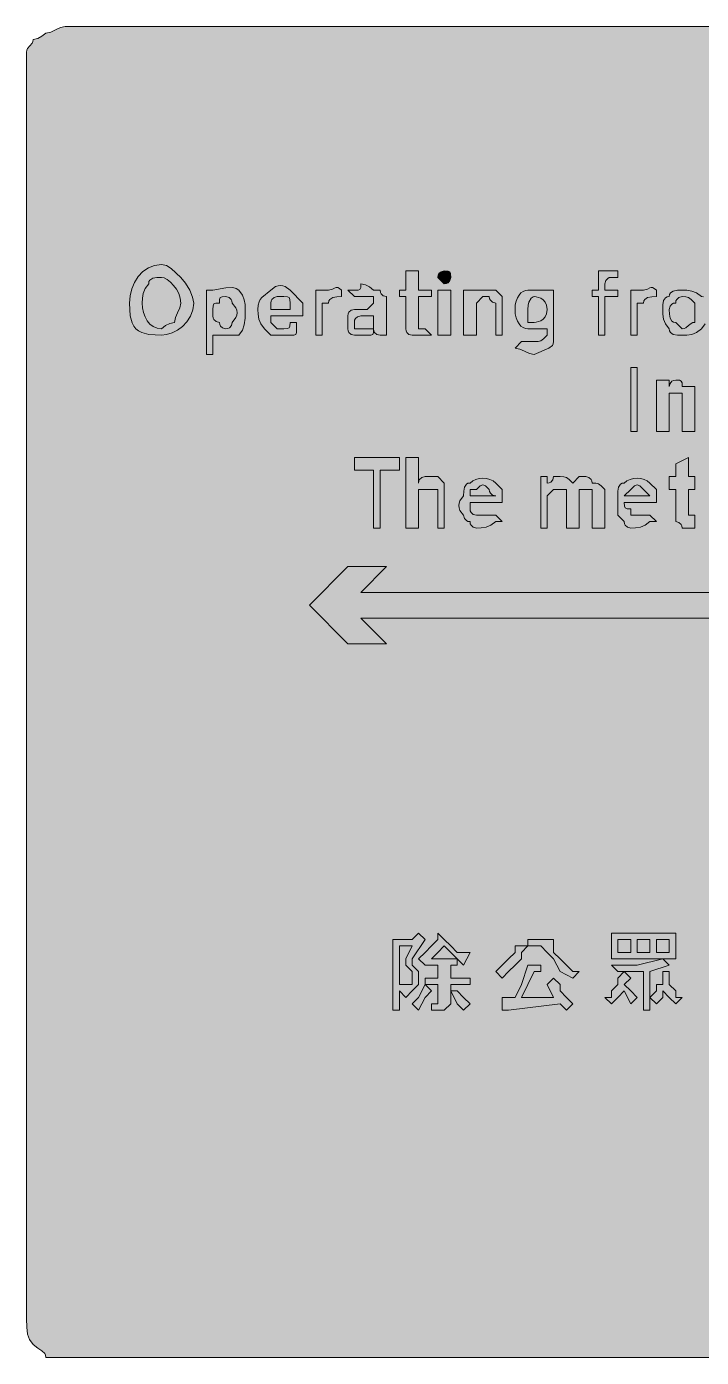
# Model space of a CAD drawing. Header units: metres. Extents: x 10 to 558, y 11 to 259.
# Drawn here: x 9.8 to 135.8, y 11 to 259.4 of the extents above; entities that cross this region are included whole.
import ezdxf

# ---------------------------------------------------------------- set-up
doc = ezdxf.new("R2010")
doc.units = ezdxf.units.M
for name, color, linetype, true_color in [('FILL_BLUE_0000FF', 7, 'Continuous', 0x0000ff), ('FILL_WHITE_FFFFFF', 7, 'Continuous', 0xffffff), ('STROKE_WHITE_FFFFFF', 7, 'Continuous', 0xffffff)]:
    doc.layers.add(name, color=color, linetype=linetype, true_color=true_color)

msp = doc.modelspace()

# ---------------------------------------------------------------- hatches: boundary and pattern name
at = {"layer": 'FILL_BLUE_0000FF', "true_color": 0x0000ff}
h = msp.add_hatch(color=7, dxfattribs=at)
h.dxf.hatch_style = 1
h.paths.add_polyline_path([(551.8, 259.39), (552.54, 259.23), (553.8, 258.69), (554.83, 257.92), (555.75, 257.04), (556.54, 256.54), (557.14, 255.95), (557.56, 255.31), (557.85, 254.64), (558.11, 253.33), (558.15, 252.24), (558.15, 18.24), (558.15, 15.84), (557.44, 14.96), (556.95, 14.19), (556.46, 13.65), (556.15, 13.49), (555.75, 13.44), (555.3, 12.65), (554.83, 12.05), (554.34, 11.63), (553.8, 11.34), (552.54, 11.08), (550.95, 11.04), (16.95, 11.04), (13.35, 11.04), (13.3, 11.44), (13.14, 11.75), (12.6, 12.24), (11.83, 12.73), (10.95, 13.44), (10.26, 14.36), (9.9, 15.39), (9.77, 16.65), (9.75, 18.24), (9.75, 252.24), (9.75, 254.64), (9.8, 255.04), (9.94, 255.35), (10.35, 255.84), (10.76, 256.33), (10.9, 256.64), (10.95, 257.04), (11.83, 257.23), (12.6, 257.64), (13.35, 258.24), (14.25, 258.43), (15.15, 258.84), (16.05, 259.25), (16.95, 259.44), (550.95, 259.44), (551.8, 259.39)])
at = {"layer": 'FILL_WHITE_FFFFFF', "true_color": 0xffffff}
h = msp.add_hatch(color=7, dxfattribs=at)
h.dxf.hatch_style = 1
h.paths.add_polyline_path([(36.75, 214.29), (38.55, 212.64), (39.43, 211.55), (40.2, 210.24), (40.74, 208.93), (40.95, 207.84), (40.79, 206.55), (40.35, 205.38), (39.68, 204.36), (38.85, 203.49), (37.9, 202.79), (36.9, 202.27), (35.9, 201.95), (34.95, 201.84), (32.55, 201.99), (31.24, 202.35), (30.65, 202.64), (30.15, 203.04), (29.75, 203.54), (29.46, 204.13), (29.1, 205.44), (28.95, 207.84), (29.06, 209.18), (29.38, 210.48), (29.9, 211.7), (30.6, 212.79), (31.47, 213.71), (32.49, 214.42), (33.66, 214.88), (34.95, 215.04), (35.85, 214.83), (36.75, 214.29)])
h.paths.add_polyline_path([(33.3, 212.49), (32.76, 212.13), (32.6, 211.84), (32.55, 211.44), (31.86, 210.54), (31.5, 209.64), (31.37, 208.74), (31.35, 207.84), (31.41, 206.94), (31.57, 206.08), (31.86, 205.27), (32.25, 204.54), (32.76, 203.93), (33.37, 203.45), (34.11, 203.15), (34.95, 203.04), (35.7, 203.64), (36.47, 204.05), (37.35, 204.24), (37.54, 205.14), (37.95, 206.04), (38.36, 206.94), (38.55, 207.84), (38.44, 208.74), (38.16, 209.6), (37.73, 210.41), (37.2, 211.14), (36.62, 211.75), (36.02, 212.23), (35.45, 212.53), (34.95, 212.64), (34.07, 212.62), (33.3, 212.49)], flags=16)
h = msp.add_hatch(color=7, dxfattribs=at)
h.dxf.hatch_style = 1
h.paths.add_polyline_path([(82.95, 203.04), (84.15, 203.04), (85.35, 201.84), (81.75, 201.84), (81.15, 201.99), (80.74, 202.35), (80.6, 202.64), (80.55, 203.04), (80.55, 209.04), (79.35, 209.04), (79.35, 210.24), (80.55, 210.24), (80.55, 213.84), (82.95, 213.84), (82.95, 210.24), (85.35, 210.24), (85.35, 209.04), (82.95, 209.04), (82.95, 204.24), (82.95, 203.04)])
h = msp.add_hatch(color=7, dxfattribs=at)
h.dxf.hatch_style = 1
h.paths.add_polyline_path([(88.8, 212.04), (88.44, 211.63), (88.15, 211.49), (87.75, 211.44), (86.55, 212.64), (86.6, 213.04), (86.74, 213.33), (87.15, 213.69), (87.75, 213.84), (88.44, 213.82), (88.8, 213.69), (88.93, 213.33), (88.95, 212.64), (88.8, 212.04)])
h = msp.add_hatch(color=7, dxfattribs=at)
h.dxf.hatch_style = 1
h.paths.add_polyline_path([(117.75, 201.84), (116.55, 201.84), (116.55, 209.04), (115.35, 209.04), (115.35, 210.24), (116.55, 210.24), (116.55, 212.64), (116.55, 213.84), (117.75, 213.84), (118.95, 213.84), (120.15, 213.84), (120.15, 212.64), (118.95, 212.64), (118.55, 212.59), (118.26, 212.45), (117.9, 212.04), (117.75, 211.44), (117.75, 210.24), (120.15, 210.24), (120.15, 209.04), (117.75, 209.04), (117.75, 201.84)])
h = msp.add_hatch(color=7, dxfattribs=at)
h.dxf.hatch_style = 1
h.paths.add_polyline_path([(54.15, 203.04), (53.46, 203.94), (53.1, 204.84), (52.97, 205.74), (52.95, 206.64), (53, 207.43), (53.16, 208.05), (53.39, 208.52), (53.7, 208.89), (55.35, 210.24), (56.25, 210.91), (56.7, 211.08), (57.15, 211.14), (57.6, 211.08), (58.05, 210.91), (58.95, 210.24), (61.35, 207.84), (61.35, 205.44), (55.35, 205.44), (55.35, 204.24), (56.55, 203.04), (57.75, 203.04), (58.44, 203.06), (58.8, 203.19), (58.93, 203.55), (58.95, 204.24), (60.15, 204.24), (60.15, 203.04), (60.13, 202.35), (60, 201.99), (59.64, 201.86), (58.95, 201.84), (56.55, 201.84), (55.35, 201.84), (54.15, 203.04)])
h.paths.add_polyline_path([(58.95, 207.84), (58.93, 208.53), (58.8, 208.89), (58.44, 209.02), (57.75, 209.04), (56.55, 209.04), (55.95, 208.89), (55.54, 208.53), (55.4, 208.24), (55.35, 207.84), (55.35, 206.64), (58.95, 206.64), (58.95, 207.84)], flags=16)
h = msp.add_hatch(color=7, dxfattribs=at)
h.dxf.hatch_style = 1
h.paths.add_polyline_path([(74.4, 201.99), (74.04, 201.86), (73.35, 201.84), (72.15, 201.84), (70.95, 201.84), (70.35, 201.99), (69.94, 202.35), (69.8, 202.64), (69.75, 203.04), (69.75, 204.24), (69.75, 205.44), (69.8, 205.84), (69.94, 206.13), (70.35, 206.49), (70.95, 206.64), (72.15, 206.64), (73.35, 206.64), (74.55, 207.84), (74.55, 209.04), (73.35, 209.04), (72.15, 209.04), (70.95, 209.04), (69.75, 210.24), (70.95, 210.24), (71.64, 210.26), (72, 210.39), (72.13, 210.75), (72.15, 211.44), (73.03, 211.25), (73.8, 210.84), (74.55, 210.24), (75.75, 210.24), (75.8, 209.84), (75.94, 209.55), (76.35, 209.19), (76.95, 209.04), (76.95, 206.64), (76.95, 204.24), (76.95, 203.04), (76.95, 201.84), (75.75, 201.84), (75.15, 201.99), (74.74, 202.35), (74.6, 202.64), (74.55, 203.04), (74.53, 202.35), (74.4, 201.99)])
h.paths.add_polyline_path([(74.55, 204.24), (74.55, 205.44), (73.35, 205.44), (72.15, 205.44), (71.55, 205.29), (71.14, 204.93), (71, 204.64), (70.95, 204.24), (70.95, 203.04), (72.15, 203.04), (73.35, 203.04), (74.55, 203.04), (74.55, 204.24)], flags=16)
h = msp.add_hatch(color=7, dxfattribs=at)
h.dxf.hatch_style = 1
h.paths.add_polyline_path([(48.26, 210.75), (48.85, 210.58), (49.35, 210.24), (50.04, 209.34), (50.4, 208.44), (50.53, 207.54), (50.55, 206.64), (50.53, 205.05), (50.4, 203.79), (50.04, 202.76), (49.35, 201.84), (46.95, 201.84), (45.75, 201.84), (44.55, 201.84), (44.55, 198.24), (43.35, 198.24), (43.35, 210.24), (44.55, 210.24), (46.95, 210.69), (48.26, 210.75)])
h.paths.add_polyline_path([(44.7, 207.69), (44.57, 207.33), (44.55, 206.64), (44.55, 205.44), (44.6, 205.04), (44.74, 204.75), (45.15, 204.39), (45.75, 204.24), (45.8, 203.84), (45.94, 203.55), (46.35, 203.19), (46.95, 203.04), (47.35, 203.09), (47.64, 203.23), (48, 203.64), (48.15, 204.24), (48.82, 205.14), (48.99, 205.59), (49.05, 206.04), (48.99, 206.49), (48.82, 206.94), (48.15, 207.84), (48.1, 208.24), (47.96, 208.53), (47.55, 208.89), (46.95, 209.04), (46.26, 209.02), (45.9, 208.89), (45.77, 208.53), (45.75, 207.84), (45.06, 207.82), (44.7, 207.69)], flags=16)
h = msp.add_hatch(color=7, dxfattribs=at)
h.dxf.hatch_style = 1
h.paths.add_polyline_path([(66.15, 210.24), (66.86, 210.41), (67.35, 210.69), (67.58, 210.77), (67.84, 210.75), (68.15, 210.58), (68.55, 210.24), (68.55, 209.04), (67.67, 209.02), (66.9, 208.89), (66.36, 208.53), (66.2, 208.24), (66.15, 207.84), (64.95, 207.84), (64.95, 206.64), (64.95, 201.84), (63.75, 201.84), (63.75, 210.24), (64.95, 210.24), (66.15, 210.24)])
h = msp.add_hatch(color=7, dxfattribs=at)
h.dxf.hatch_style = 1
h.paths.add_polyline_path([(86.55, 201.84), (86.55, 210.24), (88.95, 210.24), (88.95, 201.84), (86.55, 201.84)])
h = msp.add_hatch(color=7, dxfattribs=at)
h.dxf.hatch_style = 1
h.paths.add_polyline_path([(93.75, 207.84), (93.75, 206.64), (93.75, 201.84), (91.35, 201.84), (91.35, 210.24), (93.75, 210.24), (94.95, 210.24), (97.35, 210.24), (98.55, 209.04), (98.55, 207.84), (98.55, 201.84), (97.35, 201.84), (97.35, 207.84), (96.75, 207.99), (96.34, 208.35), (96.2, 208.64), (96.15, 209.04), (94.95, 209.04), (93.75, 207.84)])
h = msp.add_hatch(color=7, dxfattribs=at)
h.dxf.hatch_style = 1
h.paths.add_polyline_path([(108.15, 201.84), (108.15, 200.64), (108.09, 200.24), (107.92, 199.93), (107.25, 199.44), (104.55, 198.24), (103.65, 198.43), (102.75, 198.84), (101.85, 199.25), (100.95, 199.44), (102.15, 200.64), (104.55, 200.64), (105.26, 200.66), (105.75, 200.79), (106.24, 201.15), (106.95, 201.84), (106.95, 203.04), (105.75, 203.04), (104.55, 203.04), (103.35, 203.04), (102.9, 203.1), (102.47, 203.26), (102.06, 203.55), (101.7, 203.94), (101.39, 204.45), (101.16, 205.06), (101, 205.8), (100.95, 206.64), (101, 207.48), (101.16, 208.21), (101.39, 208.83), (101.7, 209.34), (102.06, 209.73), (102.47, 210.01), (102.9, 210.18), (103.35, 210.24), (104.55, 210.24), (105.75, 210.24), (106.95, 210.24), (108.15, 210.24), (108.15, 201.84)])
h.paths.add_polyline_path([(103.95, 208.74), (103.54, 208.03), (103.4, 207.43), (103.35, 206.64), (103.35, 204.24), (104.55, 204.24), (104.92, 204.28), (105.75, 204.54), (106.19, 204.83), (106.57, 205.25), (106.85, 205.85), (106.95, 206.64), (106.85, 207.43), (106.57, 208.03), (106.19, 208.45), (105.75, 208.74), (104.92, 209), (104.55, 209.04), (104.36, 209), (103.95, 208.74)], flags=16)
h = msp.add_hatch(color=7, dxfattribs=at)
h.dxf.hatch_style = 1
h.paths.add_polyline_path([(124.95, 210.24), (125.66, 210.41), (126.15, 210.69), (126.38, 210.77), (126.64, 210.75), (126.95, 210.58), (127.35, 210.24), (127.35, 209.04), (126.47, 209.02), (125.7, 208.89), (125.16, 208.53), (125, 208.24), (124.95, 207.84), (123.75, 207.84), (123.75, 206.64), (123.75, 201.84), (122.55, 201.84), (122.55, 210.24), (123.75, 210.24), (124.95, 210.24)])
h = msp.add_hatch(color=7, dxfattribs=at)
h.dxf.hatch_style = 1
h.paths.add_polyline_path([(128.7, 208.29), (129.06, 208.83), (129.35, 208.99), (129.75, 209.04), (129.8, 209.44), (129.96, 209.73), (130.5, 210.09), (131.27, 210.22), (132.15, 210.24), (133.05, 210.22), (133.95, 210.09), (134.85, 209.73), (135.75, 209.04), (136.15, 208.99), (136.44, 208.83), (136.8, 208.29), (136.93, 207.52), (136.95, 206.64), (136.93, 205.74), (136.8, 204.84), (136.44, 203.94), (135.75, 203.04), (134.85, 202.35), (133.95, 201.99), (133.05, 201.86), (132.15, 201.84), (131.27, 201.86), (130.5, 201.99), (129.96, 202.35), (129.8, 202.64), (129.75, 203.04), (129.06, 203.94), (128.7, 204.84), (128.57, 205.74), (128.55, 206.64), (128.57, 207.52), (128.7, 208.29)])
h.paths.add_polyline_path([(131.14, 208.53), (131, 208.24), (130.95, 207.84), (130.55, 207.79), (130.26, 207.65), (129.9, 207.24), (129.75, 206.64), (129.77, 205.76), (129.9, 204.99), (130.26, 204.45), (130.55, 204.29), (130.95, 204.24), (132.15, 203.04), (132.55, 203.09), (132.86, 203.23), (133.35, 203.64), (133.84, 204.05), (134.15, 204.19), (134.55, 204.24), (134.55, 206.64), (134.55, 207.84), (133.84, 208.53), (133.35, 208.89), (132.86, 209.02), (132.15, 209.04), (131.55, 208.89), (131.14, 208.53)], flags=16)
h = msp.add_hatch(color=7, dxfattribs=at)
h.dxf.hatch_style = 1
h.paths.add_polyline_path([(122.55, 195.84), (123.75, 195.84), (123.75, 183.84), (122.55, 183.84), (122.55, 195.84)])
h = msp.add_hatch(color=7, dxfattribs=at)
h.dxf.hatch_style = 1
h.paths.add_polyline_path([(129.75, 191.04), (129.75, 189.84), (129.75, 183.84), (127.35, 183.84), (127.35, 193.44), (129.75, 193.44), (129.75, 192.24), (129.9, 192.84), (130.26, 193.25), (130.55, 193.39), (130.95, 193.44), (131.64, 193.42), (132, 193.29), (132.13, 192.93), (132.15, 192.24), (134.55, 192.24), (134.55, 189.84), (134.55, 183.84), (132.15, 183.84), (132.15, 189.84), (132.15, 191.04), (130.95, 191.04), (129.75, 191.04)])
h = msp.add_hatch(color=7, dxfattribs=at)
h.dxf.hatch_style = 1
h.paths.add_polyline_path([(79.35, 176.64), (75.75, 176.64), (75.75, 165.84), (74.55, 165.84), (74.55, 176.64), (70.95, 176.64), (70.95, 179.04), (79.35, 179.04), (79.35, 176.64)])
h = msp.add_hatch(color=7, dxfattribs=at)
h.dxf.hatch_style = 1
h.paths.add_polyline_path([(86.55, 173.04), (85.35, 173.04), (84.15, 173.04), (82.95, 173.04), (82.95, 171.84), (82.95, 165.84), (80.55, 165.84), (80.55, 179.04), (82.95, 179.04), (82.95, 174.24), (83, 174.64), (83.14, 174.93), (83.55, 175.29), (84.15, 175.44), (86.55, 175.44), (87.75, 174.24), (87.75, 171.84), (87.75, 165.84), (86.55, 165.84), (86.55, 171.84), (86.55, 173.04)])
h = msp.add_hatch(color=7, dxfattribs=at)
h.dxf.hatch_style = 1
h.paths.add_polyline_path([(134.55, 168.24), (134.55, 165.84), (132.15, 165.84), (132.1, 166.24), (131.96, 166.53), (131.55, 166.89), (130.95, 167.04), (130.95, 168.24), (130.95, 173.04), (129.75, 173.04), (129.75, 175.44), (130.95, 175.44), (130.95, 177.84), (133.35, 179.04), (133.35, 175.44), (134.55, 175.44), (134.55, 173.04), (133.35, 173.04), (133.35, 168.24), (134.55, 168.24)])
h = msp.add_hatch(color=7, dxfattribs=at)
h.dxf.hatch_style = 1
h.paths.add_polyline_path([(92.74, 166.35), (92.6, 166.64), (92.55, 167.04), (92.15, 167.09), (91.86, 167.23), (91.5, 167.64), (91.35, 168.24), (90.67, 169.14), (90.51, 169.59), (90.45, 170.04), (90.51, 170.49), (90.67, 170.94), (91.35, 171.84), (91.37, 172.72), (91.5, 173.49), (91.86, 174.03), (92.15, 174.19), (92.55, 174.24), (93.05, 174.63), (93.64, 174.91), (94.28, 175.08), (94.95, 175.14), (95.62, 175.08), (96.26, 174.91), (96.85, 174.63), (97.35, 174.24), (98.55, 173.04), (98.55, 170.64), (92.55, 170.64), (92.55, 169.44), (92.6, 169.04), (92.74, 168.75), (93.15, 168.39), (93.75, 168.24), (94.95, 168.24), (97.35, 168.24), (98.55, 167.04), (97.35, 167.04), (96.45, 166.35), (95.55, 165.99), (94.65, 165.86), (93.75, 165.84), (93.15, 165.99), (92.74, 166.35)])
h.paths.add_polyline_path([(96.75, 171.99), (96.34, 172.35), (96.2, 172.64), (96.15, 173.04), (95.44, 173.71), (94.95, 173.94), (94.46, 173.71), (93.75, 173.04), (92.55, 173.04), (92.55, 171.84), (97.35, 171.84), (96.75, 171.99)], flags=16)
h = msp.add_hatch(color=7, dxfattribs=at)
h.dxf.hatch_style = 1
h.paths.add_polyline_path([(106.95, 174.24), (107.35, 174.29), (107.64, 174.43), (108, 174.84), (108.15, 175.44), (109.35, 175.44), (110.06, 175.42), (110.55, 175.29), (111.04, 174.93), (111.75, 174.24), (112.95, 175.44), (114.15, 175.44), (114.75, 175.29), (115.16, 174.93), (115.3, 174.64), (115.35, 174.24), (116.06, 174.22), (116.55, 174.09), (117.04, 173.73), (117.75, 173.04), (117.75, 165.84), (115.35, 165.84), (115.35, 171.84), (115.35, 173.04), (114.15, 173.04), (112.95, 173.04), (112.95, 171.84), (112.95, 165.84), (110.55, 165.84), (110.55, 171.84), (110.55, 173.04), (109.35, 173.04), (108.15, 173.04), (106.95, 171.84), (106.95, 165.84), (105.75, 165.84), (105.75, 175.44), (106.95, 175.44), (106.95, 174.24)])
h = msp.add_hatch(color=7, dxfattribs=at)
h.dxf.hatch_style = 1
h.paths.add_polyline_path([(121.54, 166.35), (121.4, 166.64), (121.35, 167.04), (120.15, 168.24), (120.15, 171.84), (120.17, 172.72), (120.3, 173.49), (120.66, 174.03), (120.95, 174.19), (121.35, 174.24), (121.85, 174.63), (122.44, 174.91), (123.08, 175.08), (123.75, 175.14), (124.42, 175.08), (125.06, 174.91), (125.65, 174.63), (126.15, 174.24), (127.35, 173.04), (127.35, 170.64), (121.35, 170.64), (121.37, 169.95), (121.5, 169.59), (121.86, 169.46), (122.55, 169.44), (122.55, 168.24), (124.95, 168.24), (126.15, 168.24), (127.35, 167.04), (126.15, 167.04), (125.25, 166.35), (124.35, 165.99), (123.45, 165.86), (122.55, 165.84), (121.95, 165.99), (121.54, 166.35)])
h.paths.add_polyline_path([(124.95, 173.04), (124.24, 173.71), (123.75, 173.94), (123.26, 173.71), (122.55, 173.04), (121.35, 171.84), (126.15, 171.84), (124.95, 173.04)], flags=16)
h = msp.add_hatch(color=7, dxfattribs=at)
h.dxf.hatch_style = 1
h.paths.add_polyline_path([(505.35, 153.84), (505.35, 149.04), (72.15, 149.04), (76.95, 144.24), (69.75, 144.24), (62.55, 151.44), (69.75, 158.64), (76.95, 158.64), (72.15, 153.84), (505.35, 153.84)])
h = msp.add_hatch(color=7, dxfattribs=at)
h.dxf.hatch_style = 1
h.paths.add_polyline_path([(82.95, 90.24), (84.15, 89.04), (81.75, 85.44), (81.75, 84.24), (82.95, 83.04), (82.95, 81.84), (82.95, 80.64), (81.75, 79.44), (80.55, 78.24), (79.35, 79.44), (79.35, 75.84), (78.15, 75.84), (78.15, 89.04), (81.75, 89.04), (82.95, 90.24)])
h.paths.add_polyline_path([(81.75, 80.64), (81.75, 81.84), (81.75, 83.04), (80.55, 84.24), (80.55, 85.44), (81.75, 87.84), (79.35, 87.84), (79.35, 80.64), (80.55, 80.64), (81.75, 80.64)], flags=16)
h = msp.add_hatch(color=7, dxfattribs=at)
h.dxf.hatch_style = 1
h.paths.add_polyline_path([(85.35, 87.84), (86.55, 89.04), (86.55, 90.24), (87.75, 89.04), (88.95, 87.84), (90.15, 86.64), (91.35, 86.64), (92.55, 86.64), (91.35, 84.24), (90.15, 85.44), (90.15, 84.24), (88.95, 84.24), (88.95, 81.84), (92.55, 81.84), (92.55, 80.64), (88.95, 80.64), (88.95, 78.24), (88.95, 77.04), (87.75, 75.84), (86.55, 75.84), (85.35, 75.84), (85.35, 77.04), (86.55, 77.04), (86.55, 78.24), (86.55, 80.64), (84.15, 80.64), (84.15, 81.84), (86.55, 81.84), (86.55, 84.24), (84.15, 84.24), (82.95, 85.44), (84.15, 86.64), (85.35, 87.84)])
h.paths.add_polyline_path([(88.95, 86.64), (87.75, 87.84), (86.55, 86.64), (85.35, 85.44), (90.15, 85.44), (88.95, 86.64)], flags=16)
h = msp.add_hatch(color=7, dxfattribs=at)
h.dxf.hatch_style = 1
h.paths.add_polyline_path([(118.95, 90.24), (130.95, 90.24), (130.95, 85.44), (118.95, 85.44), (118.95, 90.24)])
h.paths.add_polyline_path([(120.15, 86.64), (122.55, 86.64), (122.55, 89.04), (120.15, 89.04), (120.15, 86.64)], flags=16)
h.paths.add_polyline_path([(123.75, 89.04), (123.75, 86.64), (126.15, 86.64), (126.15, 89.04), (123.75, 89.04)], flags=16)
h.paths.add_polyline_path([(129.75, 89.04), (127.35, 89.04), (127.35, 86.64), (129.75, 86.64), (129.75, 89.04)], flags=16)
h = msp.add_hatch(color=7, dxfattribs=at)
h.dxf.hatch_style = 1
h.paths.add_polyline_path([(103.35, 87.84), (102.15, 86.64), (102.15, 85.44), (100.95, 84.24), (99.75, 83.04), (98.55, 81.84), (97.35, 83.04), (98.55, 84.24), (99.75, 85.44), (100.95, 86.64), (100.95, 87.84), (102.15, 87.84), (103.35, 87.84)])
h = msp.add_hatch(color=7, dxfattribs=at)
h.dxf.hatch_style = 1
h.paths.add_polyline_path([(108.15, 89.04), (108.15, 87.84), (108.15, 86.64), (109.35, 85.44), (110.55, 84.24), (111.75, 83.04), (112.95, 83.04), (111.75, 81.84), (109.35, 83.04), (108.15, 85.44), (106.95, 86.64), (105.75, 87.84), (103.35, 87.84), (103.35, 89.04), (108.15, 89.04)])
h = msp.add_hatch(color=7, dxfattribs=at)
h.dxf.hatch_style = 1
h.paths.add_polyline_path([(123.75, 84.24), (128.55, 85.44), (129.75, 84.24), (126.15, 83.04), (126.15, 75.84), (124.95, 75.84), (124.95, 83.04), (120.15, 83.04), (118.95, 84.24), (123.75, 84.24)])
h = msp.add_hatch(color=7, dxfattribs=at)
h.dxf.hatch_style = 1
h.paths.add_polyline_path([(105.75, 84.24), (105.75, 83.04), (104.55, 83.04), (102.15, 78.24), (108.15, 78.24), (106.95, 80.64), (108.15, 81.84), (109.35, 80.64), (109.35, 79.44), (110.55, 78.24), (111.75, 77.04), (110.55, 75.84), (109.35, 77.04), (99.75, 75.84), (98.55, 75.84), (98.55, 78.24), (100.95, 78.24), (102.15, 80.64), (103.35, 84.24), (104.55, 84.24), (105.75, 84.24)])
h = msp.add_hatch(color=7, dxfattribs=at)
h.dxf.hatch_style = 1
h.paths.add_polyline_path([(122.55, 81.84), (121.35, 80.64), (122.55, 79.44), (123.75, 78.24), (122.55, 77.04), (121.35, 79.44), (120.15, 78.24), (118.95, 77.04), (117.75, 78.24), (118.95, 78.24), (118.95, 79.44), (120.15, 80.64), (120.15, 81.84), (121.35, 83.04), (122.55, 81.84)])
h = msp.add_hatch(color=7, dxfattribs=at)
h.dxf.hatch_style = 1
h.paths.add_polyline_path([(129.75, 83.04), (129.75, 81.84), (129.75, 80.64), (130.95, 79.44), (130.95, 78.24), (132.15, 78.24), (130.95, 77.04), (129.75, 78.24), (128.55, 79.44), (128.55, 78.24), (127.35, 77.04), (126.15, 78.24), (127.35, 79.44), (127.35, 80.64), (128.55, 80.64), (128.55, 83.04), (129.75, 83.04)])
h = msp.add_hatch(color=7, dxfattribs=at)
h.dxf.hatch_style = 1
h.paths.add_polyline_path([(84.15, 78.24), (82.95, 75.84), (81.75, 77.04), (82.95, 78.24), (84.15, 80.64), (85.35, 79.44), (84.15, 78.24)])
h = msp.add_hatch(color=7, dxfattribs=at)
h.dxf.hatch_style = 1
h.paths.add_polyline_path([(91.35, 78.24), (92.55, 77.04), (91.35, 75.84), (90.15, 77.04), (88.95, 79.44), (90.15, 79.44), (91.35, 78.24)])

# ---------------------------------------------------------------- linework, layer by layer
at = {"layer": 'FILL_BLUE_0000FF', "lineweight": 0, "true_color": 0x0000ff}
msp.add_lwpolyline([(550.95, 11.04), (16.95, 11.04), (13.35, 11.04), (13.3, 11.44), (13.14, 11.75), (12.6, 12.24), (11.83, 12.73), (10.95, 13.44), (10.26, 14.36), (9.9, 15.39), (9.77, 16.65), (9.75, 18.24), (9.75, 252.24), (9.75, 254.64), (9.8, 255.04), (9.94, 255.35), (10.35, 255.84), (10.76, 256.33), (10.9, 256.64), (10.95, 257.04), (11.83, 257.23), (12.6, 257.64), (13.35, 258.24), (14.25, 258.43), (15.15, 258.84), (16.05, 259.25), (16.95, 259.44), (550.95, 259.44)], dxfattribs=at)
at = {"layer": 'FILL_WHITE_FFFFFF', "lineweight": 0, "true_color": 0xffffff}
for points in [[(36.75, 214.29), (38.55, 212.64), (39.43, 211.55), (40.2, 210.24), (40.74, 208.93), (40.95, 207.84), (40.79, 206.55), (40.35, 205.38), (39.68, 204.36), (38.85, 203.49), (37.9, 202.79), (36.9, 202.27), (35.9, 201.95), (34.95, 201.84), (32.55, 201.99), (31.24, 202.35), (30.65, 202.64), (30.15, 203.04), (29.75, 203.54), (29.46, 204.13), (29.1, 205.44), (28.95, 207.84), (29.06, 209.18), (29.38, 210.48), (29.9, 211.7), (30.6, 212.79), (31.47, 213.71), (32.49, 214.42), (33.66, 214.88), (34.95, 215.04), (35.85, 214.83)], [(82.95, 203.04), (84.15, 203.04), (85.35, 201.84), (81.75, 201.84), (81.15, 201.99), (80.74, 202.35), (80.6, 202.64), (80.55, 203.04), (80.55, 209.04), (79.35, 209.04), (79.35, 210.24), (80.55, 210.24), (80.55, 213.84), (82.95, 213.84), (82.95, 210.24), (85.35, 210.24), (85.35, 209.04), (82.95, 209.04), (82.95, 204.24)], [(88.8, 212.04), (88.44, 211.63), (88.15, 211.49), (87.75, 211.44), (86.55, 212.64), (86.6, 213.04), (86.74, 213.33), (87.15, 213.69), (87.75, 213.84), (88.44, 213.82), (88.8, 213.69), (88.93, 213.33), (88.95, 212.64)], [(117.75, 201.84), (116.55, 201.84), (116.55, 209.04), (115.35, 209.04), (115.35, 210.24), (116.55, 210.24), (116.55, 212.64), (116.55, 213.84), (117.75, 213.84), (118.95, 213.84), (120.15, 213.84), (120.15, 212.64), (118.95, 212.64), (118.55, 212.59), (118.26, 212.45), (117.9, 212.04), (117.75, 211.44), (117.75, 210.24), (120.15, 210.24), (120.15, 209.04), (117.75, 209.04)], [(33.3, 212.49), (32.76, 212.13), (32.6, 211.84), (32.55, 211.44), (31.86, 210.54), (31.5, 209.64), (31.37, 208.74), (31.35, 207.84), (31.41, 206.94), (31.57, 206.08), (31.86, 205.27), (32.25, 204.54), (32.76, 203.93), (33.37, 203.45), (34.11, 203.15), (34.95, 203.04), (35.7, 203.64), (36.47, 204.05), (37.35, 204.24), (37.54, 205.14), (37.95, 206.04), (38.36, 206.94), (38.55, 207.84), (38.44, 208.74), (38.16, 209.6), (37.73, 210.41), (37.2, 211.14), (36.62, 211.75), (36.02, 212.23), (35.45, 212.53), (34.95, 212.64), (34.07, 212.62)], [(54.15, 203.04), (53.46, 203.94), (53.1, 204.84), (52.97, 205.74), (52.95, 206.64), (53, 207.43), (53.16, 208.05), (53.39, 208.52), (53.7, 208.89), (55.35, 210.24), (56.25, 210.91), (56.7, 211.08), (57.15, 211.14), (57.6, 211.08), (58.05, 210.91), (58.95, 210.24), (61.35, 207.84), (61.35, 205.44), (55.35, 205.44), (55.35, 204.24), (56.55, 203.04), (57.75, 203.04), (58.44, 203.06), (58.8, 203.19), (58.93, 203.55), (58.95, 204.24), (60.15, 204.24), (60.15, 203.04), (60.13, 202.35), (60, 201.99), (59.64, 201.86), (58.95, 201.84), (56.55, 201.84), (55.35, 201.84)], [(74.4, 201.99), (74.04, 201.86), (73.35, 201.84), (72.15, 201.84), (70.95, 201.84), (70.35, 201.99), (69.94, 202.35), (69.8, 202.64), (69.75, 203.04), (69.75, 204.24), (69.75, 205.44), (69.8, 205.84), (69.94, 206.13), (70.35, 206.49), (70.95, 206.64), (72.15, 206.64), (73.35, 206.64), (74.55, 207.84), (74.55, 209.04), (73.35, 209.04), (72.15, 209.04), (70.95, 209.04), (69.75, 210.24), (70.95, 210.24), (71.64, 210.26), (72, 210.39), (72.13, 210.75), (72.15, 211.44), (73.03, 211.25), (73.8, 210.84), (74.55, 210.24), (75.75, 210.24), (75.8, 209.84), (75.94, 209.55), (76.35, 209.19), (76.95, 209.04), (76.95, 206.64), (76.95, 204.24), (76.95, 203.04), (76.95, 201.84), (75.75, 201.84), (75.15, 201.99), (74.74, 202.35), (74.6, 202.64), (74.55, 203.04), (74.53, 202.35)], [(48.26, 210.75), (48.85, 210.58), (49.35, 210.24), (50.04, 209.34), (50.4, 208.44), (50.53, 207.54), (50.55, 206.64), (50.53, 205.05), (50.4, 203.79), (50.04, 202.76), (49.35, 201.84), (46.95, 201.84), (45.75, 201.84), (44.55, 201.84), (44.55, 198.24), (43.35, 198.24), (43.35, 210.24), (44.55, 210.24), (46.95, 210.69)], [(44.7, 207.69), (44.57, 207.33), (44.55, 206.64), (44.55, 205.44), (44.6, 205.04), (44.74, 204.75), (45.15, 204.39), (45.75, 204.24), (45.8, 203.84), (45.94, 203.55), (46.35, 203.19), (46.95, 203.04), (47.35, 203.09), (47.64, 203.23), (48, 203.64), (48.15, 204.24), (48.82, 205.14), (48.99, 205.59), (49.05, 206.04), (48.99, 206.49), (48.82, 206.94), (48.15, 207.84), (48.1, 208.24), (47.96, 208.53), (47.55, 208.89), (46.95, 209.04), (46.26, 209.02), (45.9, 208.89), (45.77, 208.53), (45.75, 207.84), (45.06, 207.82)], [(58.95, 207.84), (58.93, 208.53), (58.8, 208.89), (58.44, 209.02), (57.75, 209.04), (56.55, 209.04), (55.95, 208.89), (55.54, 208.53), (55.4, 208.24), (55.35, 207.84), (55.35, 206.64), (58.95, 206.64)], [(66.15, 210.24), (66.86, 210.41), (67.35, 210.69), (67.58, 210.77), (67.84, 210.75), (68.15, 210.58), (68.55, 210.24), (68.55, 209.04), (67.67, 209.02), (66.9, 208.89), (66.36, 208.53), (66.2, 208.24), (66.15, 207.84), (64.95, 207.84), (64.95, 206.64), (64.95, 201.84), (63.75, 201.84), (63.75, 210.24), (64.95, 210.24)], [(86.55, 201.84), (86.55, 210.24), (88.95, 210.24), (88.95, 201.84)], [(93.75, 207.84), (93.75, 206.64), (93.75, 201.84), (91.35, 201.84), (91.35, 210.24), (93.75, 210.24), (94.95, 210.24), (97.35, 210.24), (98.55, 209.04), (98.55, 207.84), (98.55, 201.84), (97.35, 201.84), (97.35, 207.84), (96.75, 207.99), (96.34, 208.35), (96.2, 208.64), (96.15, 209.04), (94.95, 209.04)], [(108.15, 201.84), (108.15, 200.64), (108.09, 200.24), (107.92, 199.93), (107.25, 199.44), (104.55, 198.24), (103.65, 198.43), (102.75, 198.84), (101.85, 199.25), (100.95, 199.44), (102.15, 200.64), (104.55, 200.64), (105.26, 200.66), (105.75, 200.79), (106.24, 201.15), (106.95, 201.84), (106.95, 203.04), (105.75, 203.04), (104.55, 203.04), (103.35, 203.04), (102.9, 203.1), (102.47, 203.26), (102.06, 203.55), (101.7, 203.94), (101.39, 204.45), (101.16, 205.06), (101, 205.8), (100.95, 206.64), (101, 207.48), (101.16, 208.21), (101.39, 208.83), (101.7, 209.34), (102.06, 209.73), (102.47, 210.01), (102.9, 210.18), (103.35, 210.24), (104.55, 210.24), (105.75, 210.24), (106.95, 210.24), (108.15, 210.24)], [(103.95, 208.74), (103.54, 208.03), (103.4, 207.43), (103.35, 206.64), (103.35, 204.24), (104.55, 204.24), (104.92, 204.28), (105.75, 204.54), (106.19, 204.83), (106.57, 205.25), (106.85, 205.85), (106.95, 206.64), (106.85, 207.43), (106.57, 208.03), (106.19, 208.45), (105.75, 208.74), (104.92, 209), (104.55, 209.04), (104.36, 209)], [(124.95, 210.24), (125.66, 210.41), (126.15, 210.69), (126.38, 210.77), (126.64, 210.75), (126.95, 210.58), (127.35, 210.24), (127.35, 209.04), (126.47, 209.02), (125.7, 208.89), (125.16, 208.53), (125, 208.24), (124.95, 207.84), (123.75, 207.84), (123.75, 206.64), (123.75, 201.84), (122.55, 201.84), (122.55, 210.24), (123.75, 210.24)], [(131.14, 208.53), (131, 208.24), (130.95, 207.84), (130.55, 207.79), (130.26, 207.65), (129.9, 207.24), (129.75, 206.64), (129.77, 205.76), (129.9, 204.99), (130.26, 204.45), (130.55, 204.29), (130.95, 204.24), (132.15, 203.04), (132.55, 203.09), (132.86, 203.23), (133.35, 203.64), (133.84, 204.05), (134.15, 204.19), (134.55, 204.24), (134.55, 206.64), (134.55, 207.84), (133.84, 208.53), (133.35, 208.89), (132.86, 209.02), (132.15, 209.04), (131.55, 208.89)], [(74.55, 204.24), (74.55, 205.44), (73.35, 205.44), (72.15, 205.44), (71.55, 205.29), (71.14, 204.93), (71, 204.64), (70.95, 204.24), (70.95, 203.04), (72.15, 203.04), (73.35, 203.04), (74.55, 203.04)], [(122.55, 195.84), (123.75, 195.84), (123.75, 183.84), (122.55, 183.84)], [(129.75, 191.04), (129.75, 189.84), (129.75, 183.84), (127.35, 183.84), (127.35, 193.44), (129.75, 193.44), (129.75, 192.24), (129.9, 192.84), (130.26, 193.25), (130.55, 193.39), (130.95, 193.44), (131.64, 193.42), (132, 193.29), (132.13, 192.93), (132.15, 192.24), (134.55, 192.24), (134.55, 189.84), (134.55, 183.84), (132.15, 183.84), (132.15, 189.84), (132.15, 191.04), (130.95, 191.04)], [(79.35, 176.64), (75.75, 176.64), (75.75, 165.84), (74.55, 165.84), (74.55, 176.64), (70.95, 176.64), (70.95, 179.04), (79.35, 179.04)], [(86.55, 173.04), (85.35, 173.04), (84.15, 173.04), (82.95, 173.04), (82.95, 171.84), (82.95, 165.84), (80.55, 165.84), (80.55, 179.04), (82.95, 179.04), (82.95, 174.24), (83, 174.64), (83.14, 174.93), (83.55, 175.29), (84.15, 175.44), (86.55, 175.44), (87.75, 174.24), (87.75, 171.84), (87.75, 165.84), (86.55, 165.84), (86.55, 171.84)], [(134.55, 168.24), (134.55, 165.84), (132.15, 165.84), (132.1, 166.24), (131.96, 166.53), (131.55, 166.89), (130.95, 167.04), (130.95, 168.24), (130.95, 173.04), (129.75, 173.04), (129.75, 175.44), (130.95, 175.44), (130.95, 177.84), (133.35, 179.04), (133.35, 175.44), (134.55, 175.44), (134.55, 173.04), (133.35, 173.04), (133.35, 168.24)], [(92.74, 166.35), (92.6, 166.64), (92.55, 167.04), (92.15, 167.09), (91.86, 167.23), (91.5, 167.64), (91.35, 168.24), (90.67, 169.14), (90.51, 169.59), (90.45, 170.04), (90.51, 170.49), (90.67, 170.94), (91.35, 171.84), (91.37, 172.72), (91.5, 173.49), (91.86, 174.03), (92.15, 174.19), (92.55, 174.24), (93.05, 174.63), (93.64, 174.91), (94.28, 175.08), (94.95, 175.14), (95.62, 175.08), (96.26, 174.91), (96.85, 174.63), (97.35, 174.24), (98.55, 173.04), (98.55, 170.64), (92.55, 170.64), (92.55, 169.44), (92.6, 169.04), (92.74, 168.75), (93.15, 168.39), (93.75, 168.24), (94.95, 168.24), (97.35, 168.24), (98.55, 167.04), (97.35, 167.04), (96.45, 166.35), (95.55, 165.99), (94.65, 165.86), (93.75, 165.84), (93.15, 165.99)], [(96.75, 171.99), (96.34, 172.35), (96.2, 172.64), (96.15, 173.04), (95.44, 173.71), (94.95, 173.94), (94.46, 173.71), (93.75, 173.04), (92.55, 173.04), (92.55, 171.84), (97.35, 171.84)], [(106.95, 174.24), (107.35, 174.29), (107.64, 174.43), (108, 174.84), (108.15, 175.44), (109.35, 175.44), (110.06, 175.42), (110.55, 175.29), (111.04, 174.93), (111.75, 174.24), (112.95, 175.44), (114.15, 175.44), (114.75, 175.29), (115.16, 174.93), (115.3, 174.64), (115.35, 174.24), (116.06, 174.22), (116.55, 174.09), (117.04, 173.73), (117.75, 173.04), (117.75, 165.84), (115.35, 165.84), (115.35, 171.84), (115.35, 173.04), (114.15, 173.04), (112.95, 173.04), (112.95, 171.84), (112.95, 165.84), (110.55, 165.84), (110.55, 171.84), (110.55, 173.04), (109.35, 173.04), (108.15, 173.04), (106.95, 171.84), (106.95, 165.84), (105.75, 165.84), (105.75, 175.44), (106.95, 175.44)], [(121.54, 166.35), (121.4, 166.64), (121.35, 167.04), (120.15, 168.24), (120.15, 171.84), (120.17, 172.72), (120.3, 173.49), (120.66, 174.03), (120.95, 174.19), (121.35, 174.24), (121.85, 174.63), (122.44, 174.91), (123.08, 175.08), (123.75, 175.14), (124.42, 175.08), (125.06, 174.91), (125.65, 174.63), (126.15, 174.24), (127.35, 173.04), (127.35, 170.64), (121.35, 170.64), (121.37, 169.95), (121.5, 169.59), (121.86, 169.46), (122.55, 169.44), (122.55, 168.24), (124.95, 168.24), (126.15, 168.24), (127.35, 167.04), (126.15, 167.04), (125.25, 166.35), (124.35, 165.99), (123.45, 165.86), (122.55, 165.84), (121.95, 165.99)], [(124.95, 173.04), (124.24, 173.71), (123.75, 173.94), (123.26, 173.71), (122.55, 173.04), (121.35, 171.84), (126.15, 171.84)], [(505.35, 153.84), (505.35, 149.04), (72.15, 149.04), (76.95, 144.24), (69.75, 144.24), (62.55, 151.44), (69.75, 158.64), (76.95, 158.64), (72.15, 153.84)], [(82.95, 90.24), (84.15, 89.04), (81.75, 85.44), (81.75, 84.24), (82.95, 83.04), (82.95, 81.84), (82.95, 80.64), (81.75, 79.44), (80.55, 78.24), (79.35, 79.44), (79.35, 75.84), (78.15, 75.84), (78.15, 89.04), (81.75, 89.04)], [(85.35, 87.84), (86.55, 89.04), (86.55, 90.24), (87.75, 89.04), (88.95, 87.84), (90.15, 86.64), (91.35, 86.64), (92.55, 86.64), (91.35, 84.24), (90.15, 85.44), (90.15, 84.24), (88.95, 84.24), (88.95, 81.84), (92.55, 81.84), (92.55, 80.64), (88.95, 80.64), (88.95, 78.24), (88.95, 77.04), (87.75, 75.84), (86.55, 75.84), (85.35, 75.84), (85.35, 77.04), (86.55, 77.04), (86.55, 78.24), (86.55, 80.64), (84.15, 80.64), (84.15, 81.84), (86.55, 81.84), (86.55, 84.24), (84.15, 84.24), (82.95, 85.44), (84.15, 86.64)], [(118.95, 90.24), (130.95, 90.24), (130.95, 85.44), (118.95, 85.44)], [(81.75, 80.64), (81.75, 81.84), (81.75, 83.04), (80.55, 84.24), (80.55, 85.44), (81.75, 87.84), (79.35, 87.84), (79.35, 80.64), (80.55, 80.64)], [(88.95, 86.64), (87.75, 87.84), (86.55, 86.64), (85.35, 85.44), (90.15, 85.44)], [(103.35, 87.84), (102.15, 86.64), (102.15, 85.44), (100.95, 84.24), (99.75, 83.04), (98.55, 81.84), (97.35, 83.04), (98.55, 84.24), (99.75, 85.44), (100.95, 86.64), (100.95, 87.84), (102.15, 87.84)], [(108.15, 89.04), (108.15, 87.84), (108.15, 86.64), (109.35, 85.44), (110.55, 84.24), (111.75, 83.04), (112.95, 83.04), (111.75, 81.84), (109.35, 83.04), (108.15, 85.44), (106.95, 86.64), (105.75, 87.84), (103.35, 87.84), (103.35, 89.04)], [(120.15, 86.64), (122.55, 86.64), (122.55, 89.04), (120.15, 89.04)], [(123.75, 89.04), (123.75, 86.64), (126.15, 86.64), (126.15, 89.04)], [(129.75, 89.04), (127.35, 89.04), (127.35, 86.64), (129.75, 86.64)], [(123.75, 84.24), (128.55, 85.44), (129.75, 84.24), (126.15, 83.04), (126.15, 75.84), (124.95, 75.84), (124.95, 83.04), (120.15, 83.04), (118.95, 84.24)], [(105.75, 84.24), (105.75, 83.04), (104.55, 83.04), (102.15, 78.24), (108.15, 78.24), (106.95, 80.64), (108.15, 81.84), (109.35, 80.64), (109.35, 79.44), (110.55, 78.24), (111.75, 77.04), (110.55, 75.84), (109.35, 77.04), (99.75, 75.84), (98.55, 75.84), (98.55, 78.24), (100.95, 78.24), (102.15, 80.64), (103.35, 84.24), (104.55, 84.24)], [(122.55, 81.84), (121.35, 80.64), (122.55, 79.44), (123.75, 78.24), (122.55, 77.04), (121.35, 79.44), (120.15, 78.24), (118.95, 77.04), (117.75, 78.24), (118.95, 78.24), (118.95, 79.44), (120.15, 80.64), (120.15, 81.84), (121.35, 83.04)], [(129.75, 83.04), (129.75, 81.84), (129.75, 80.64), (130.95, 79.44), (130.95, 78.24), (132.15, 78.24), (130.95, 77.04), (129.75, 78.24), (128.55, 79.44), (128.55, 78.24), (127.35, 77.04), (126.15, 78.24), (127.35, 79.44), (127.35, 80.64), (128.55, 80.64), (128.55, 83.04)], [(84.15, 78.24), (82.95, 75.84), (81.75, 77.04), (82.95, 78.24), (84.15, 80.64), (85.35, 79.44)], [(91.35, 78.24), (92.55, 77.04), (91.35, 75.84), (90.15, 77.04), (88.95, 79.44), (90.15, 79.44)]]:
    msp.add_lwpolyline(points, close=True, dxfattribs=at)
msp.add_lwpolyline([(136.44, 203.94), (135.75, 203.04), (134.85, 202.35), (133.95, 201.99), (133.05, 201.86), (132.15, 201.84), (131.27, 201.86), (130.5, 201.99), (129.96, 202.35), (129.8, 202.64), (129.75, 203.04), (129.06, 203.94), (128.7, 204.84), (128.57, 205.74), (128.55, 206.64), (128.57, 207.52), (128.7, 208.29), (129.06, 208.83), (129.35, 208.99), (129.75, 209.04), (129.8, 209.44), (129.96, 209.73), (130.5, 210.09), (131.27, 210.22), (132.15, 210.24), (133.05, 210.22), (133.95, 210.09), (134.85, 209.73), (135.75, 209.04), (136.15, 208.99)], dxfattribs=at)
at = {"layer": 'STROKE_WHITE_FFFFFF', "lineweight": 0, "true_color": 0xffffff}
for points in [[(41.95, 209.28), (41.95, 209.28)], [(122.55, 195.84), (123.75, 195.84), (123.75, 183.84), (122.55, 183.84), (122.55, 195.84)]]:
    msp.add_lwpolyline(points, dxfattribs=at)

doc.saveas('drawing.dxf')
